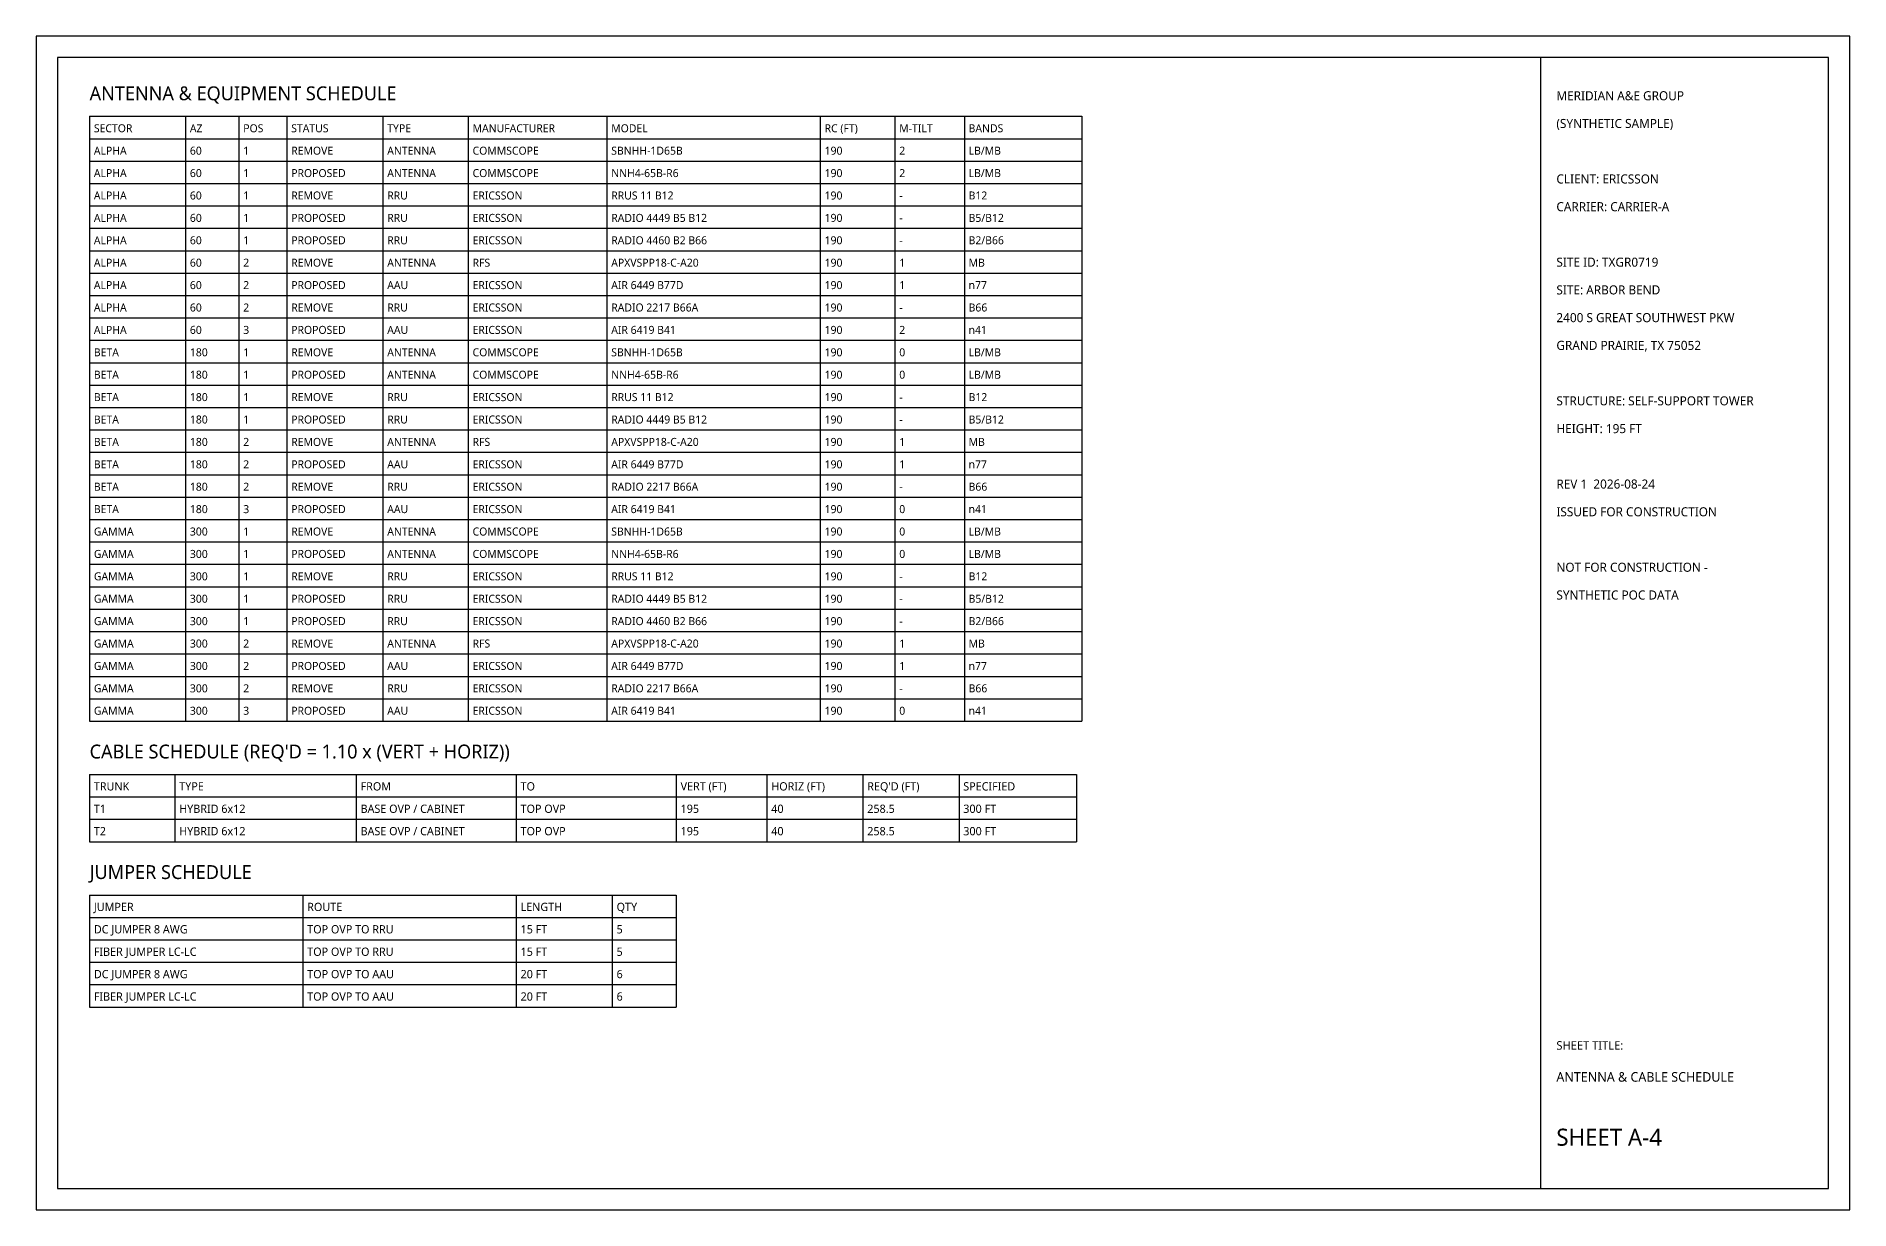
# Model space of a CAD drawing. Extents: x 0 to 1940, y 0 to 220.
# Drawn here: x 1200 to 1540, y 0 to 220 of the extents above; entities that cross this region are included whole.
import ezdxf

# ---------------------------------------------------------------- set-up
doc = ezdxf.new("R2010")
doc.units = 0
for name, color, linetype in [('A-BORDER', 7, 'Continuous'), ('A-TABLE', 7, 'Continuous'), ('A-TEXT', 7, 'Continuous'), ('A-TITLE', 7, 'Continuous')]:
    doc.layers.add(name, color=color, linetype=linetype)
doc.styles.add('OpenSans', font='OpenSans-Regular.ttf')

msp = doc.modelspace()

# ---------------------------------------------------------------- linework, layer by layer
at = {"layer": 'A-BORDER'}
for points in [[(1200, 0), (1540, 0), (1540, 220), (1200, 220)], [(1204, 4), (1536, 4), (1536, 216), (1204, 216)]]:
    msp.add_lwpolyline(points, close=True, dxfattribs=at)
at = {"layer": 'A-TABLE'}
for p, q in [((1210, 205), (1396, 205)), ((1210, 205), (1210, 91.6)), ((1228, 205), (1228, 91.6)), ((1238, 205), (1238, 91.6)), ((1247, 205), (1247, 91.6)), ((1265, 205), (1265, 91.6)), ((1281, 205), (1281, 91.6)), ((1307, 205), (1307, 91.6)), ((1347, 205), (1347, 91.6)), ((1361, 205), (1361, 91.6)), ((1374, 205), (1374, 91.6)), ((1396, 205), (1396, 91.6)), ((1210, 200.8), (1396, 200.8)), ((1210, 196.6), (1396, 196.6)), ((1210, 192.4), (1396, 192.4)), ((1210, 188.2), (1396, 188.2)), ((1210, 184), (1396, 184)), ((1210, 179.8), (1396, 179.8)), ((1210, 175.6), (1396, 175.6)), ((1210, 171.4), (1396, 171.4)), ((1210, 167.2), (1396, 167.2)), ((1210, 163), (1396, 163)), ((1210, 158.8), (1396, 158.8)), ((1210, 154.6), (1396, 154.6)), ((1210, 150.4), (1396, 150.4)), ((1210, 146.2), (1396, 146.2)), ((1210, 142), (1396, 142)), ((1210, 137.8), (1396, 137.8)), ((1210, 133.6), (1396, 133.6)), ((1210, 129.4), (1396, 129.4)), ((1210, 125.2), (1396, 125.2)), ((1210, 121), (1396, 121)), ((1210, 116.8), (1396, 116.8)), ((1210, 112.6), (1396, 112.6)), ((1210, 108.4), (1396, 108.4)), ((1210, 104.2), (1396, 104.2)), ((1210, 100), (1396, 100)), ((1210, 95.8), (1396, 95.8)), ((1210, 91.6), (1396, 91.6)), ((1210, 81.6), (1395, 81.6)), ((1210, 81.6), (1210, 69)), ((1226, 81.6), (1226, 69)), ((1260, 81.6), (1260, 69)), ((1290, 81.6), (1290, 69)), ((1320, 81.6), (1320, 69)), ((1337, 81.6), (1337, 69)), ((1355, 81.6), (1355, 69)), ((1373, 81.6), (1373, 69)), ((1395, 81.6), (1395, 69)), ((1210, 77.4), (1395, 77.4)), ((1210, 73.2), (1395, 73.2)), ((1210, 69), (1395, 69)), ((1210, 59), (1320, 59)), ((1210, 59), (1210, 38)), ((1250, 59), (1250, 38)), ((1290, 59), (1290, 38)), ((1308, 59), (1308, 38)), ((1320, 59), (1320, 38)), ((1210, 54.8), (1320, 54.8)), ((1210, 50.6), (1320, 50.6)), ((1210, 46.4), (1320, 46.4)), ((1210, 42.2), (1320, 42.2)), ((1210, 38), (1320, 38))]:
    msp.add_line(p, q, dxfattribs=at)
at = {"layer": 'A-TITLE'}
msp.add_lwpolyline([(1482, 4), (1536, 4), (1536, 216), (1482, 216)], close=True, dxfattribs=at)

# ---------------------------------------------------------------- texts
at = {"layer": 'A-TABLE', "style": 'OpenSans'}
for s, height, p in [('SECTOR', 1.5, (1210.8, 202)), ('AZ', 1.5, (1228.8, 202)), ('POS', 1.5, (1238.8, 202)), ('STATUS', 1.5, (1247.8, 202)), ('TYPE', 1.5, (1265.8, 202)), ('MANUFACTURER', 1.5, (1281.8, 202)), ('MODEL', 1.5, (1307.8, 202)), ('RC (FT)', 1.5, (1347.8, 202)), ('M-TILT', 1.5, (1361.8, 202)), ('BANDS', 1.5, (1374.8, 202)), ('ALPHA', 1.5, (1210.8, 197.8)), ('60', 1.5, (1228.8, 197.8)), ('1', 1.5, (1238.8, 197.8)), ('REMOVE', 1.5, (1247.8, 197.8)), ('ANTENNA', 1.5, (1265.8, 197.8)), ('COMMSCOPE', 1.5, (1281.8, 197.8)), ('SBNHH-1D65B', 1.5, (1307.8, 197.8)), ('190', 1.5, (1347.8, 197.8)), ('2', 1.5, (1361.8, 197.8)), ('LB/MB', 1.5, (1374.8, 197.8)), ('ALPHA', 1.5, (1210.8, 193.6)), ('60', 1.5, (1228.8, 193.6)), ('1', 1.5, (1238.8, 193.6)), ('PROPOSED', 1.5, (1247.8, 193.6)), ('ANTENNA', 1.5, (1265.8, 193.6)), ('COMMSCOPE', 1.5, (1281.8, 193.6)), ('NNH4-65B-R6', 1.5, (1307.8, 193.6)), ('190', 1.5, (1347.8, 193.6)), ('2', 1.5, (1361.8, 193.6)), ('LB/MB', 1.5, (1374.8, 193.6)), ('ALPHA', 1.5, (1210.8, 189.4)), ('60', 1.5, (1228.8, 189.4)), ('1', 1.5, (1238.8, 189.4)), ('REMOVE', 1.5, (1247.8, 189.4)), ('RRU', 1.5, (1265.8, 189.4)), ('ERICSSON', 1.5, (1281.8, 189.4)), ('RRUS 11 B12', 1.5, (1307.8, 189.4)), ('190', 1.5, (1347.8, 189.4)), ('B12', 1.5, (1374.8, 189.4)), ('-', 1.5, (1361.8, 189.4)), ('ALPHA', 1.5, (1210.8, 185.2)), ('60', 1.5, (1228.8, 185.2)), ('1', 1.5, (1238.8, 185.2)), ('PROPOSED', 1.5, (1247.8, 185.2)), ('RRU', 1.5, (1265.8, 185.2)), ('ERICSSON', 1.5, (1281.8, 185.2)), ('RADIO 4449 B5 B12', 1.5, (1307.8, 185.2)), ('190', 1.5, (1347.8, 185.2)), ('-', 1.5, (1361.8, 185.2)), ('B5/B12', 1.5, (1374.8, 185.2)), ('ALPHA', 1.5, (1210.8, 181)), ('60', 1.5, (1228.8, 181)), ('1', 1.5, (1238.8, 181)), ('PROPOSED', 1.5, (1247.8, 181)), ('RRU', 1.5, (1265.8, 181)), ('ERICSSON', 1.5, (1281.8, 181)), ('RADIO 4460 B2 B66', 1.5, (1307.8, 181)), ('190', 1.5, (1347.8, 181)), ('-', 1.5, (1361.8, 181)), ('B2/B66', 1.5, (1374.8, 181)), ('ALPHA', 1.5, (1210.8, 176.8)), ('60', 1.5, (1228.8, 176.8)), ('2', 1.5, (1238.8, 176.8)), ('REMOVE', 1.5, (1247.8, 176.8)), ('ANTENNA', 1.5, (1265.8, 176.8)), ('RFS', 1.5, (1281.8, 176.8)), ('APXVSPP18-C-A20', 1.5, (1307.8, 176.8)), ('190', 1.5, (1347.8, 176.8)), ('1', 1.5, (1361.8, 176.8)), ('MB', 1.5, (1374.8, 176.8)), ('ALPHA', 1.5, (1210.8, 172.6)), ('60', 1.5, (1228.8, 172.6)), ('2', 1.5, (1238.8, 172.6)), ('PROPOSED', 1.5, (1247.8, 172.6)), ('AAU', 1.5, (1265.8, 172.6)), ('ERICSSON', 1.5, (1281.8, 172.6)), ('AIR 6449 B77D', 1.5, (1307.8, 172.6)), ('190', 1.5, (1347.8, 172.6)), ('1', 1.5, (1361.8, 172.6)), ('n77', 1.5, (1374.8, 172.6)), ('ALPHA', 1.5, (1210.8, 168.4)), ('60', 1.5, (1228.8, 168.4)), ('2', 1.5, (1238.8, 168.4)), ('REMOVE', 1.5, (1247.8, 168.4)), ('RRU', 1.5, (1265.8, 168.4)), ('ERICSSON', 1.5, (1281.8, 168.4)), ('RADIO 2217 B66A', 1.5, (1307.8, 168.4)), ('190', 1.5, (1347.8, 168.4)), ('-', 1.5, (1361.8, 168.4)), ('B66', 1.5, (1374.8, 168.4)), ('ALPHA', 1.5, (1210.8, 164.2)), ('60', 1.5, (1228.8, 164.2)), ('3', 1.5, (1238.8, 164.2)), ('PROPOSED', 1.5, (1247.8, 164.2)), ('AAU', 1.5, (1265.8, 164.2)), ('ERICSSON', 1.5, (1281.8, 164.2)), ('AIR 6419 B41', 1.5, (1307.8, 164.2)), ('190', 1.5, (1347.8, 164.2)), ('2', 1.5, (1361.8, 164.2)), ('n41', 1.5, (1374.8, 164.2)), ('BETA', 1.5, (1210.8, 160)), ('180', 1.5, (1228.8, 160)), ('1', 1.5, (1238.8, 160)), ('REMOVE', 1.5, (1247.8, 160)), ('ANTENNA', 1.5, (1265.8, 160)), ('COMMSCOPE', 1.5, (1281.8, 160)), ('SBNHH-1D65B', 1.5, (1307.8, 160)), ('190', 1.5, (1347.8, 160)), ('0', 1.5, (1361.8, 160)), ('LB/MB', 1.5, (1374.8, 160)), ('BETA', 1.5, (1210.8, 155.8)), ('180', 1.5, (1228.8, 155.8)), ('1', 1.5, (1238.8, 155.8)), ('PROPOSED', 1.5, (1247.8, 155.8)), ('ANTENNA', 1.5, (1265.8, 155.8)), ('COMMSCOPE', 1.5, (1281.8, 155.8)), ('NNH4-65B-R6', 1.5, (1307.8, 155.8)), ('190', 1.5, (1347.8, 155.8)), ('0', 1.5, (1361.8, 155.8)), ('LB/MB', 1.5, (1374.8, 155.8)), ('BETA', 1.5, (1210.8, 151.6)), ('180', 1.5, (1228.8, 151.6)), ('1', 1.5, (1238.8, 151.6)), ('REMOVE', 1.5, (1247.8, 151.6)), ('RRU', 1.5, (1265.8, 151.6)), ('ERICSSON', 1.5, (1281.8, 151.6)), ('RRUS 11 B12', 1.5, (1307.8, 151.6)), ('190', 1.5, (1347.8, 151.6)), ('B12', 1.5, (1374.8, 151.6)), ('-', 1.5, (1361.8, 151.6)), ('BETA', 1.5, (1210.8, 147.4)), ('180', 1.5, (1228.8, 147.4)), ('1', 1.5, (1238.8, 147.4)), ('PROPOSED', 1.5, (1247.8, 147.4)), ('RRU', 1.5, (1265.8, 147.4)), ('ERICSSON', 1.5, (1281.8, 147.4)), ('RADIO 4449 B5 B12', 1.5, (1307.8, 147.4)), ('190', 1.5, (1347.8, 147.4)), ('-', 1.5, (1361.8, 147.4)), ('B5/B12', 1.5, (1374.8, 147.4)), ('BETA', 1.5, (1210.8, 143.2)), ('180', 1.5, (1228.8, 143.2)), ('2', 1.5, (1238.8, 143.2)), ('REMOVE', 1.5, (1247.8, 143.2)), ('ANTENNA', 1.5, (1265.8, 143.2)), ('RFS', 1.5, (1281.8, 143.2)), ('APXVSPP18-C-A20', 1.5, (1307.8, 143.2)), ('190', 1.5, (1347.8, 143.2)), ('1', 1.5, (1361.8, 143.2)), ('MB', 1.5, (1374.8, 143.2)), ('BETA', 1.5, (1210.8, 139)), ('180', 1.5, (1228.8, 139)), ('2', 1.5, (1238.8, 139)), ('PROPOSED', 1.5, (1247.8, 139)), ('AAU', 1.5, (1265.8, 139)), ('ERICSSON', 1.5, (1281.8, 139)), ('AIR 6449 B77D', 1.5, (1307.8, 139)), ('190', 1.5, (1347.8, 139)), ('1', 1.5, (1361.8, 139)), ('n77', 1.5, (1374.8, 139)), ('BETA', 1.5, (1210.8, 134.8)), ('180', 1.5, (1228.8, 134.8)), ('2', 1.5, (1238.8, 134.8)), ('REMOVE', 1.5, (1247.8, 134.8)), ('RRU', 1.5, (1265.8, 134.8)), ('ERICSSON', 1.5, (1281.8, 134.8)), ('RADIO 2217 B66A', 1.5, (1307.8, 134.8)), ('190', 1.5, (1347.8, 134.8)), ('B66', 1.5, (1374.8, 134.8)), ('-', 1.5, (1361.8, 134.8)), ('BETA', 1.5, (1210.8, 130.6)), ('180', 1.5, (1228.8, 130.6)), ('3', 1.5, (1238.8, 130.6)), ('PROPOSED', 1.5, (1247.8, 130.6)), ('AAU', 1.5, (1265.8, 130.6)), ('ERICSSON', 1.5, (1281.8, 130.6)), ('AIR 6419 B41', 1.5, (1307.8, 130.6)), ('190', 1.5, (1347.8, 130.6)), ('0', 1.5, (1361.8, 130.6)), ('n41', 1.5, (1374.8, 130.6)), ('GAMMA', 1.5, (1210.8, 126.4)), ('300', 1.5, (1228.8, 126.4)), ('1', 1.5, (1238.8, 126.4)), ('REMOVE', 1.5, (1247.8, 126.4)), ('ANTENNA', 1.5, (1265.8, 126.4)), ('COMMSCOPE', 1.5, (1281.8, 126.4)), ('SBNHH-1D65B', 1.5, (1307.8, 126.4)), ('190', 1.5, (1347.8, 126.4)), ('0', 1.5, (1361.8, 126.4)), ('LB/MB', 1.5, (1374.8, 126.4)), ('GAMMA', 1.5, (1210.8, 122.2)), ('300', 1.5, (1228.8, 122.2)), ('1', 1.5, (1238.8, 122.2)), ('PROPOSED', 1.5, (1247.8, 122.2)), ('ANTENNA', 1.5, (1265.8, 122.2)), ('COMMSCOPE', 1.5, (1281.8, 122.2)), ('NNH4-65B-R6', 1.5, (1307.8, 122.2)), ('190', 1.5, (1347.8, 122.2)), ('0', 1.5, (1361.8, 122.2)), ('LB/MB', 1.5, (1374.8, 122.2)), ('GAMMA', 1.5, (1210.8, 118)), ('300', 1.5, (1228.8, 118)), ('1', 1.5, (1238.8, 118)), ('REMOVE', 1.5, (1247.8, 118)), ('RRU', 1.5, (1265.8, 118)), ('ERICSSON', 1.5, (1281.8, 118)), ('RRUS 11 B12', 1.5, (1307.8, 118)), ('190', 1.5, (1347.8, 118)), ('B12', 1.5, (1374.8, 118)), ('-', 1.5, (1361.8, 118)), ('GAMMA', 1.5, (1210.8, 113.8)), ('300', 1.5, (1228.8, 113.8)), ('1', 1.5, (1238.8, 113.8)), ('PROPOSED', 1.5, (1247.8, 113.8)), ('RRU', 1.5, (1265.8, 113.8)), ('ERICSSON', 1.5, (1281.8, 113.8)), ('RADIO 4449 B5 B12', 1.5, (1307.8, 113.8)), ('190', 1.5, (1347.8, 113.8)), ('-', 1.5, (1361.8, 113.8)), ('B5/B12', 1.5, (1374.8, 113.8)), ('GAMMA', 1.5, (1210.8, 109.6)), ('300', 1.5, (1228.8, 109.6)), ('1', 1.5, (1238.8, 109.6)), ('PROPOSED', 1.5, (1247.8, 109.6)), ('RRU', 1.5, (1265.8, 109.6)), ('ERICSSON', 1.5, (1281.8, 109.6)), ('RADIO 4460 B2 B66', 1.5, (1307.8, 109.6)), ('190', 1.5, (1347.8, 109.6)), ('-', 1.5, (1361.8, 109.6)), ('B2/B66', 1.5, (1374.8, 109.6)), ('GAMMA', 1.5, (1210.8, 105.4)), ('300', 1.5, (1228.8, 105.4)), ('2', 1.5, (1238.8, 105.4)), ('REMOVE', 1.5, (1247.8, 105.4)), ('ANTENNA', 1.5, (1265.8, 105.4)), ('RFS', 1.5, (1281.8, 105.4)), ('APXVSPP18-C-A20', 1.5, (1307.8, 105.4)), ('190', 1.5, (1347.8, 105.4)), ('1', 1.5, (1361.8, 105.4)), ('MB', 1.5, (1374.8, 105.4)), ('GAMMA', 1.5, (1210.8, 101.2)), ('300', 1.5, (1228.8, 101.2)), ('2', 1.5, (1238.8, 101.2)), ('PROPOSED', 1.5, (1247.8, 101.2)), ('AAU', 1.5, (1265.8, 101.2)), ('ERICSSON', 1.5, (1281.8, 101.2)), ('AIR 6449 B77D', 1.5, (1307.8, 101.2)), ('190', 1.5, (1347.8, 101.2)), ('1', 1.5, (1361.8, 101.2)), ('n77', 1.5, (1374.8, 101.2)), ('GAMMA', 1.5, (1210.8, 97)), ('300', 1.5, (1228.8, 97)), ('2', 1.5, (1238.8, 97)), ('REMOVE', 1.5, (1247.8, 97)), ('RRU', 1.5, (1265.8, 97)), ('ERICSSON', 1.5, (1281.8, 97)), ('RADIO 2217 B66A', 1.5, (1307.8, 97)), ('190', 1.5, (1347.8, 97)), ('-', 1.5, (1361.8, 97)), ('B66', 1.5, (1374.8, 97)), ('GAMMA', 1.5, (1210.8, 92.8)), ('300', 1.5, (1228.8, 92.8)), ('3', 1.5, (1238.8, 92.8)), ('PROPOSED', 1.5, (1247.8, 92.8)), ('AAU', 1.5, (1265.8, 92.8)), ('ERICSSON', 1.5, (1281.8, 92.8)), ('AIR 6419 B41', 1.5, (1307.8, 92.8)), ('190', 1.5, (1347.8, 92.8)), ('0', 1.5, (1361.8, 92.8)), ('n41', 1.5, (1374.8, 92.8)), ('TRUNK', 1.55, (1210.8, 78.6)), ('TYPE', 1.55, (1226.8, 78.6)), ('FROM', 1.55, (1260.8, 78.6)), ('TO', 1.55, (1290.8, 78.6)), ('VERT (FT)', 1.55, (1320.8, 78.6)), ('HORIZ (FT)', 1.55, (1337.8, 78.6)), ("REQ'D (FT)", 1.55, (1355.8, 78.6)), ('SPECIFIED', 1.55, (1373.8, 78.6)), ('T1', 1.55, (1210.8, 74.4)), ('HYBRID 6x12', 1.55, (1226.8, 74.4)), ('BASE OVP / CABINET', 1.55, (1260.8, 74.4)), ('TOP OVP', 1.55, (1290.8, 74.4)), ('195', 1.55, (1320.8, 74.4)), ('40', 1.55, (1337.8, 74.4)), ('258.5', 1.55, (1355.8, 74.4)), ('300 FT', 1.55, (1373.8, 74.4)), ('T2', 1.55, (1210.8, 70.2)), ('HYBRID 6x12', 1.55, (1226.8, 70.2)), ('BASE OVP / CABINET', 1.55, (1260.8, 70.2)), ('TOP OVP', 1.55, (1290.8, 70.2)), ('195', 1.55, (1320.8, 70.2)), ('40', 1.55, (1337.8, 70.2)), ('258.5', 1.55, (1355.8, 70.2)), ('300 FT', 1.55, (1373.8, 70.2)), ('JUMPER', 1.55, (1210.8, 56)), ('ROUTE', 1.55, (1250.8, 56)), ('LENGTH', 1.55, (1290.8, 56)), ('QTY', 1.55, (1308.8, 56)), ('DC JUMPER 8 AWG', 1.55, (1210.8, 51.8)), ('TOP OVP TO RRU', 1.55, (1250.8, 51.8)), ('15 FT', 1.55, (1290.8, 51.8)), ('5', 1.55, (1308.8, 51.8)), ('FIBER JUMPER LC-LC', 1.55, (1210.8, 47.6)), ('TOP OVP TO RRU', 1.55, (1250.8, 47.6)), ('15 FT', 1.55, (1290.8, 47.6)), ('5', 1.55, (1308.8, 47.6)), ('DC JUMPER 8 AWG', 1.55, (1210.8, 43.4)), ('TOP OVP TO AAU', 1.55, (1250.8, 43.4)), ('20 FT', 1.55, (1290.8, 43.4)), ('6', 1.55, (1308.8, 43.4)), ('FIBER JUMPER LC-LC', 1.55, (1210.8, 39.2)), ('TOP OVP TO AAU', 1.55, (1250.8, 39.2)), ('20 FT', 1.55, (1290.8, 39.2)), ('6', 1.55, (1308.8, 39.2))]:
    msp.add_text(s, height=height, dxfattribs=at).set_placement(p)
at = {"layer": 'A-TEXT', "style": 'OpenSans'}
for s, p in [('ANTENNA & EQUIPMENT SCHEDULE', (1210, 208)), ("CABLE SCHEDULE (REQ'D = 1.10 x (VERT + HORIZ))", (1210, 84.6)), ('JUMPER SCHEDULE', (1210, 62))]:
    msp.add_text(s, height=2.6, dxfattribs=at).set_placement(p)
at = {"layer": 'A-TITLE', "style": 'OpenSans'}
for s, height, p in [('MERIDIAN A&E GROUP', 1.7, (1485, 208)), ('(SYNTHETIC SAMPLE)', 1.7, (1485, 202.8)), ('CLIENT: ERICSSON', 1.7, (1485, 192.4)), ('CARRIER: CARRIER-A', 1.7, (1485, 187.2)), ('SITE ID: TXGR0719', 1.7, (1485, 176.8)), ('SITE: ARBOR BEND', 1.7, (1485, 171.6)), ('2400 S GREAT SOUTHWEST PKW', 1.7, (1485, 166.4)), ('GRAND PRAIRIE, TX 75052', 1.7, (1485, 161.2)), ('STRUCTURE: SELF-SUPPORT TOWER', 1.7, (1485, 150.8)), ('HEIGHT: 195 FT', 1.7, (1485, 145.6)), ('REV 1  2026-08-24', 1.7, (1485, 135.2)), ('ISSUED FOR CONSTRUCTION', 1.7, (1485, 130)), ('NOT FOR CONSTRUCTION -', 1.7, (1485, 119.6)), ('SYNTHETIC POC DATA', 1.7, (1485, 114.4)), ('SHEET TITLE:', 1.6, (1485, 30)), ('ANTENNA & CABLE SCHEDULE', 1.8, (1485, 24)), ('SHEET A-4', 3.2, (1485, 12))]:
    msp.add_text(s, height=height, dxfattribs=at).set_placement(p)

doc.saveas('drawing.dxf')
